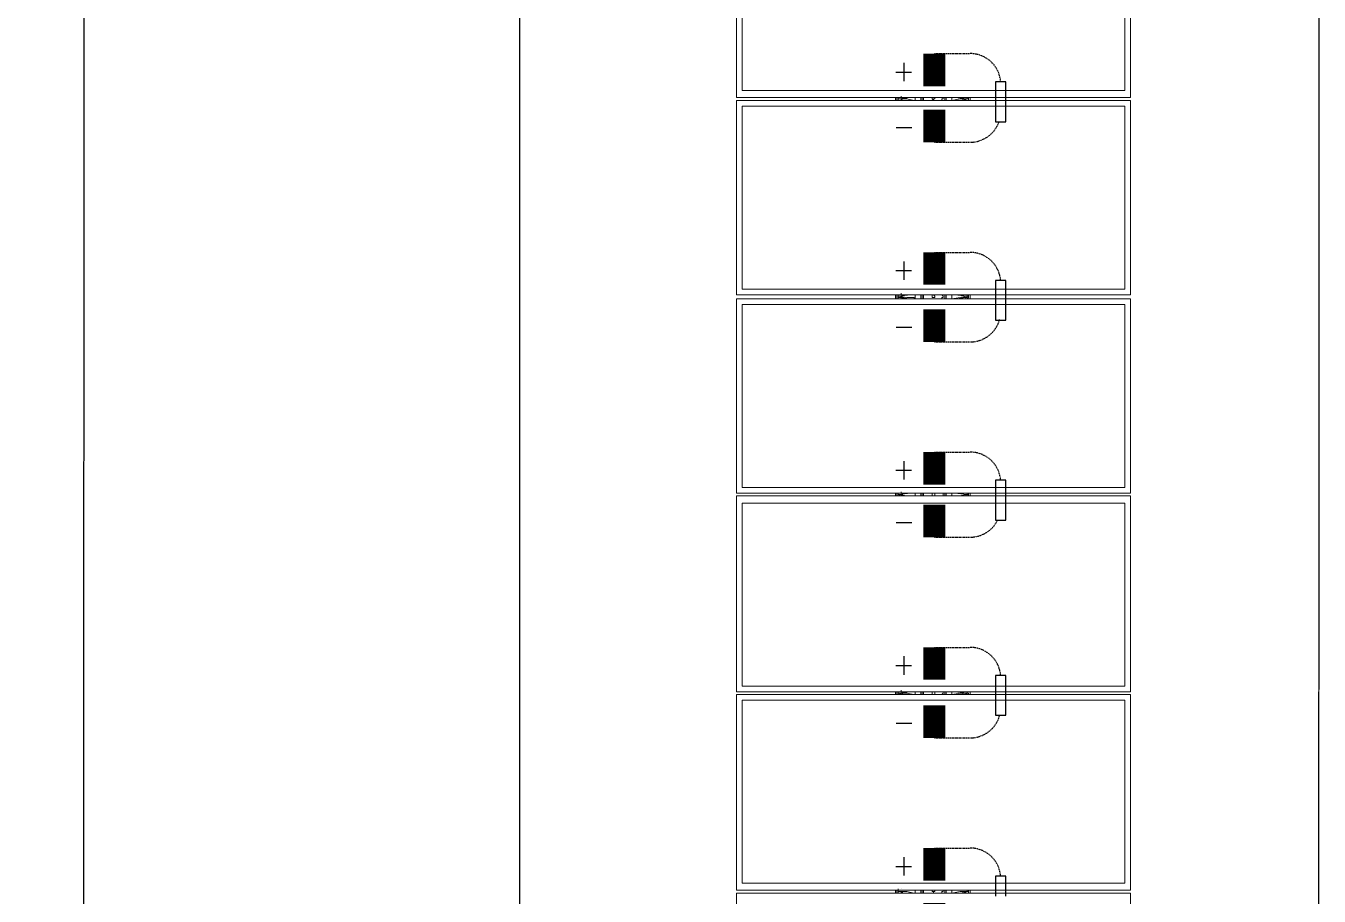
# Model space of a CAD drawing. Header units: feet. Extents: x -13743 to 68376, y -48 to 67763.
# Drawn here: x -226.5 to 70.7, y 64865.2 to 65065.1 of the extents above; entities that cross this region are included whole.
import ezdxf
from ezdxf.lldxf.tags import DXFTag

# ---------------------------------------------------------------- set-up
doc = ezdxf.new("R2010")
doc.units = ezdxf.units.FT
doc.header["$MEASUREMENT"] = 0
doc.linetypes.add('HIDDEN', pattern=[0.375, 0.25, -0.125])
for name, color, linetype in [('E-DC HARNESS-POS', 10, 'DC HARNESS CABLE'), ('E-HARN-COMP', 8, 'Continuous'), ('E-TRNK-CABL-NEG', 6, 'HIDDEN'), ('E-TRUNK-CABLE-POS', 6, 'HIDDEN'), ('G-ANNO-TEXT', 1, 'Continuous'), ('Polarity-Text', 7, 'Continuous')]:
    doc.layers.add(name, color=color, linetype=linetype)
doc.styles.get("Standard").update_dxf_attribs({"font": 'arial.ttf'})
tags = doc.linetypes.add('DC HARNESS CABLE', pattern='A,0.5,-0.2,["DH",Standard,S=0.1,R=0,X=-0.1,Y=-0.05],-0.2', length=0.9).pattern_tags.tags
tags[6] = DXFTag(74, 10)

# ---------------------------------------------------------------- blocks, each defined once
blk = doc.blocks.new('A$C4742fff2')
at = {"lineweight": 5}
for points in [[(4.8098, 0.4666), (4.5798, 0.4666), (4.5798, 0), (4.8098, 0)], [(4.8131, 0), (5.0448, 0), (5.0448, 0.4666), (4.8131, 0.4666)], [(4.8215, 0.46), (5.0381, 0.46), (5.0381, 0.0067), (4.8215, 0.0067)], [(5.0481, 0), (5.2798, 0), (5.2798, 0.4666), (5.0481, 0.4666)], [(5.2715, 0.0067), (5.2715, 0.46), (5.0548, 0.46), (5.0548, 0.0067)], [(5.5131, 0.4666), (5.5131, 0), (5.2831, 0), (5.2831, 0.4666)], [(5.5064, 0.46), (5.2898, 0.46), (5.2898, 0.0067), (5.5064, 0.0067)], [(5.7481, 0.4666), (5.5181, 0.4666), (5.5181, 0), (5.7481, 0)], [(5.7414, 0.0067), (5.7414, 0.46), (5.5248, 0.46), (5.5248, 0.0067)], [(5.9831, 0), (5.7514, 0), (5.7514, 0.4666), (5.9831, 0.4666)], [(5.9764, 0.0067), (5.9764, 0.46), (5.7598, 0.46), (5.7598, 0.0067)], [(4.8131, 0.235), (4.8115, 0.235), (4.8115, 0.2333), (4.8098, 0.2333), (4.8115, 0.2333), (4.8115, 0.2317), (4.8131, 0.2317), (4.8131, 0.2333)], [(5.0465, 0.235), (5.0448, 0.235), (5.0448, 0.2317), (5.0481, 0.2317), (5.0481, 0.2333), (5.0481, 0.235)], [(5.2815, 0.235), (5.2798, 0.235), (5.2798, 0.2317), (5.2831, 0.2317), (5.2831, 0.2333), (5.2831, 0.235)], [(5.5164, 0.235), (5.5148, 0.235), (5.5148, 0.2317), (5.5164, 0.2317), (5.5181, 0.2333), (5.5181, 0.235)], [(5.7514, 0.235), (5.7498, 0.235), (5.7481, 0.2333), (5.7498, 0.2333), (5.7498, 0.2317), (5.7514, 0.2317), (5.7514, 0.2333)]]:
    blk.add_lwpolyline(points, close=True, dxfattribs=at)
for points in [[(4.8131, 0.2783), (4.8098, 0.2783)], [(5.0481, 0.2783), (5.0448, 0.2783)], [(5.2831, 0.2783), (5.2798, 0.2783)], [(5.5181, 0.2783), (5.5131, 0.2783)], [(5.7514, 0.2783), (5.7481, 0.2783)], [(4.8148, 0.275), (4.8131, 0.275), (4.8115, 0.275), (4.8115, 0.2717), (4.8098, 0.27)], [(4.8115, 0.255), (4.8098, 0.255), (4.8098, 0.2567), (4.8115, 0.265), (4.8115, 0.275), (4.8131, 0.275)], [(4.8131, 0.27), (4.8131, 0.2733)], [(5.0465, 0.255), (5.0448, 0.255), (5.0448, 0.2567), (5.0465, 0.265), (5.0465, 0.275), (5.0481, 0.275), (5.0465, 0.275), (5.0465, 0.2733), (5.0448, 0.2717), (5.0448, 0.27)], [(5.0465, 0.27), (5.0465, 0.2733)], [(5.2798, 0.27), (5.2798, 0.2733), (5.2815, 0.2733), (5.2815, 0.275), (5.2831, 0.275)], [(5.2815, 0.255), (5.2798, 0.255), (5.2798, 0.265), (5.2815, 0.275)], [(5.2815, 0.27), (5.2815, 0.2733)], [(5.5148, 0.255), (5.5131, 0.255), (5.5148, 0.2567), (5.5148, 0.265), (5.5164, 0.275)], [(5.5148, 0.27), (5.5148, 0.275), (5.5164, 0.275), (5.5181, 0.275)], [(5.5164, 0.27), (5.5164, 0.2733)], [(5.7498, 0.255), (5.7481, 0.255), (5.7481, 0.2567), (5.7498, 0.265), (5.7498, 0.275), (5.7514, 0.275), (5.7498, 0.275), (5.7498, 0.2717), (5.7481, 0.27)], [(5.7514, 0.27), (5.7514, 0.2733)], [(4.8115, 0.2483), (4.8098, 0.2483), (4.8098, 0.255)], [(4.8131, 0.2483), (4.8098, 0.2483)], [(4.8131, 0.2467), (4.8098, 0.2467), (4.8115, 0.2467)], [(4.8098, 0.2467), (4.8098, 0.245), (4.8131, 0.245)], [(5.0465, 0.2483), (5.0448, 0.2483), (5.0448, 0.255)], [(5.0481, 0.2483), (5.0448, 0.2483)], [(5.0481, 0.2467), (5.0448, 0.2467), (5.0465, 0.2467)], [(5.0448, 0.2467), (5.0448, 0.245), (5.0481, 0.245)], [(5.2815, 0.2483), (5.2798, 0.2483), (5.2798, 0.255)], [(5.2831, 0.2483), (5.2798, 0.2483)], [(5.2831, 0.2467), (5.2798, 0.2467), (5.2815, 0.2467)], [(5.2798, 0.2467), (5.2798, 0.245), (5.2831, 0.245)], [(5.5148, 0.2483), (5.5131, 0.2483), (5.5131, 0.255)], [(5.5181, 0.2483), (5.5131, 0.2483)], [(5.5181, 0.2467), (5.5131, 0.2467), (5.5148, 0.2467)], [(5.5181, 0.245), (5.5148, 0.245), (5.5131, 0.245), (5.5131, 0.2467)], [(5.7498, 0.2483), (5.7481, 0.2483), (5.7481, 0.255)], [(5.7514, 0.2483), (5.7481, 0.2483)], [(5.7514, 0.2467), (5.7481, 0.2467), (5.7498, 0.2467)], [(5.7481, 0.2467), (5.7481, 0.245), (5.7514, 0.245)], [(4.8131, 0.2233), (4.8131, 0.2217), (4.8115, 0.2217), (4.8115, 0.2233), (4.8098, 0.2233), (4.8098, 0.22), (4.8098, 0.2183)], [(4.8131, 0.22), (4.8098, 0.22), (4.8115, 0.22)], [(4.8131, 0.1933), (4.8115, 0.1933), (4.8115, 0.2017), (4.8098, 0.2117), (4.8098, 0.2183), (4.8131, 0.2183)], [(5.0481, 0.2233), (5.0481, 0.2217), (5.0465, 0.2217), (5.0448, 0.2233), (5.0448, 0.22), (5.0448, 0.2183)], [(5.0481, 0.22), (5.0448, 0.22), (5.0465, 0.22)], [(5.0481, 0.2183), (5.0448, 0.2183), (5.0448, 0.2117), (5.0465, 0.2017), (5.0465, 0.1933), (5.0481, 0.1933)], [(5.2831, 0.2233), (5.2831, 0.2217), (5.2798, 0.2217), (5.2798, 0.2233), (5.2798, 0.22), (5.2798, 0.2183)], [(5.2831, 0.22), (5.2798, 0.22), (5.2815, 0.22)], [(5.2831, 0.2183), (5.2798, 0.2183), (5.2798, 0.2117), (5.2798, 0.2017), (5.2815, 0.195), (5.2815, 0.1933), (5.2831, 0.1933)], [(5.5181, 0.2233), (5.5164, 0.2217), (5.5148, 0.2217), (5.5148, 0.2233), (5.5131, 0.2233), (5.5131, 0.22)], [(5.5181, 0.1933), (5.5164, 0.1933), (5.5164, 0.195), (5.5148, 0.2017), (5.5131, 0.2117), (5.5131, 0.2183), (5.5131, 0.22), (5.5181, 0.22)], [(5.5131, 0.2183), (5.5181, 0.2183)], [(5.7498, 0.1933), (5.7498, 0.2017), (5.7481, 0.2117), (5.7481, 0.2183), (5.7481, 0.22), (5.7481, 0.2233), (5.7498, 0.2233), (5.7498, 0.2217), (5.7514, 0.2217), (5.7514, 0.2233)], [(5.7514, 0.22), (5.7481, 0.22), (5.7498, 0.22)], [(5.7481, 0.2183), (5.7514, 0.2183)], [(4.8098, 0.1983), (4.8115, 0.195), (4.8115, 0.1917), (4.8131, 0.1917), (4.8131, 0.1933), (4.8131, 0.1967)], [(4.8131, 0.19), (4.8098, 0.19)], [(5.0448, 0.1983), (5.0448, 0.195), (5.0465, 0.1933), (5.0465, 0.1917), (5.0465, 0.1933), (5.0465, 0.1967)], [(5.0481, 0.19), (5.0448, 0.19)], [(5.2798, 0.1983), (5.2798, 0.1933), (5.2815, 0.1933), (5.2815, 0.1917), (5.2815, 0.1933), (5.2815, 0.1967)], [(5.2831, 0.19), (5.2798, 0.19)], [(5.2815, 0.1917), (5.2831, 0.1917)], [(5.5181, 0.19), (5.5131, 0.19)], [(5.5148, 0.1983), (5.5148, 0.1933), (5.5164, 0.1933), (5.5164, 0.1917), (5.5164, 0.1933), (5.5164, 0.1967)], [(5.5164, 0.1917), (5.5181, 0.1917)], [(5.7481, 0.1983), (5.7498, 0.195), (5.7498, 0.1917), (5.7514, 0.1917)], [(5.7514, 0.19), (5.7481, 0.19)], [(5.7514, 0.1967), (5.7514, 0.1933), (5.7498, 0.1933), (5.7498, 0.1917)]]:
    blk.add_lwpolyline(points, dxfattribs=at)
at = {"color": 8, "lineweight": 5, "true_color": 0x808080}
for points in [[(4.8131, 0.2767), (4.8098, 0.2767)], [(5.0481, 0.2767), (5.0448, 0.2767)], [(5.2831, 0.2767), (5.2798, 0.2767)], [(5.5181, 0.2767), (5.5131, 0.2767)], [(5.7514, 0.2767), (5.7481, 0.2767)], [(4.8098, 0.2733), (4.8098, 0.275), (4.8115, 0.275)], [(4.8098, 0.2717), (4.8115, 0.2717), (4.8098, 0.27), (4.8098, 0.2633)], [(4.8098, 0.2667), (4.8098, 0.27), (4.8115, 0.27)], [(4.8131, 0.275), (4.8131, 0.26)], [(4.8131, 0.2733), (4.8131, 0.2733)], [(4.8148, 0.2717), (4.8148, 0.2717)], [(5.0448, 0.2733), (5.0448, 0.275), (5.0465, 0.275), (5.0481, 0.26)], [(5.0448, 0.2633), (5.0448, 0.2717), (5.0465, 0.2717)], [(5.0448, 0.2667), (5.0448, 0.27), (5.0465, 0.27)], [(5.0465, 0.2733), (5.0465, 0.2733)], [(5.0481, 0.2717), (5.0481, 0.27), (5.0481, 0.2717), (5.0498, 0.2717)], [(5.2798, 0.2733), (5.2798, 0.275), (5.2815, 0.275), (5.2831, 0.26)], [(5.2798, 0.2633), (5.2798, 0.2717), (5.2815, 0.2717)], [(5.2798, 0.2667), (5.2798, 0.27), (5.2815, 0.27)], [(5.2815, 0.2733), (5.2815, 0.2733)], [(5.2831, 0.2717), (5.2831, 0.27), (5.2831, 0.2717), (5.2848, 0.2717)], [(5.5131, 0.2733), (5.5131, 0.275), (5.5164, 0.275), (5.5181, 0.26)], [(5.5131, 0.2717), (5.5148, 0.2717), (5.5148, 0.27), (5.5131, 0.2633)], [(5.5131, 0.27), (5.5148, 0.27), (5.5131, 0.2683), (5.5131, 0.2667)], [(5.5164, 0.2733), (5.5164, 0.2733)], [(5.5181, 0.2717), (5.5181, 0.27), (5.5181, 0.2717), (5.5198, 0.2717)], [(5.7481, 0.2733), (5.7481, 0.275), (5.7498, 0.275), (5.7514, 0.26)], [(5.7481, 0.2717), (5.7498, 0.2717), (5.7481, 0.27), (5.7481, 0.2633)], [(5.7481, 0.2667), (5.7481, 0.27)], [(5.7514, 0.2733), (5.7514, 0.2733)], [(5.7514, 0.2717), (5.7514, 0.27), (5.7514, 0.2717), (5.7531, 0.2717)], [(4.8131, 0.255), (4.8098, 0.255)], [(5.0481, 0.255), (5.0448, 0.255)], [(5.2831, 0.255), (5.2798, 0.255)], [(5.5181, 0.255), (5.5131, 0.255)], [(5.7514, 0.255), (5.7481, 0.255)], [(4.8098, 0.2117), (4.8131, 0.2117)], [(4.8098, 0.195), (4.8115, 0.195), (4.8098, 0.1967), (4.8098, 0.205)], [(4.8115, 0.1983), (4.8098, 0.1983), (4.8098, 0.2)], [(4.8131, 0.2083), (4.8131, 0.1933)], [(5.0448, 0.2117), (5.0481, 0.2117)], [(5.0448, 0.205), (5.0448, 0.195), (5.0465, 0.195)], [(5.0465, 0.1983), (5.0448, 0.1983), (5.0448, 0.2)], [(5.0481, 0.2083), (5.0465, 0.1933)], [(5.2798, 0.2117), (5.2831, 0.2117)], [(5.2798, 0.205), (5.2798, 0.195), (5.2815, 0.195)], [(5.2798, 0.1983), (5.2798, 0.2)], [(5.2831, 0.2083), (5.2815, 0.1933)], [(5.5131, 0.2117), (5.5181, 0.2117)], [(5.5131, 0.195), (5.5148, 0.195), (5.5148, 0.1967), (5.5131, 0.205)], [(5.5131, 0.1983), (5.5148, 0.1983), (5.5131, 0.1983), (5.5131, 0.2)], [(5.5181, 0.2083), (5.5164, 0.1933)], [(5.7481, 0.2117), (5.7514, 0.2117)], [(5.7481, 0.195), (5.7498, 0.195), (5.7481, 0.1967), (5.7481, 0.205)], [(5.7498, 0.1983), (5.7481, 0.1983), (5.7481, 0.2)], [(5.7514, 0.2083), (5.7498, 0.1933)], [(4.8115, 0.1917), (4.8098, 0.1917), (4.8098, 0.1933)], [(4.8131, 0.19), (4.8098, 0.19)], [(4.8131, 0.1967), (4.8131, 0.195), (4.8131, 0.1983)], [(4.8131, 0.195), (4.8131, 0.195)], [(4.8131, 0.1933), (4.8131, 0.1933)], [(5.0465, 0.1917), (5.0448, 0.1917), (5.0448, 0.1933)], [(5.0481, 0.19), (5.0448, 0.19)], [(5.0465, 0.1933), (5.0465, 0.1933)], [(5.0481, 0.1983), (5.0481, 0.195), (5.0481, 0.1967)], [(5.2815, 0.1917), (5.2798, 0.1917), (5.2798, 0.1933)], [(5.2831, 0.19), (5.2798, 0.19)], [(5.2815, 0.1933), (5.2815, 0.1933)], [(5.2831, 0.1983), (5.2831, 0.195), (5.2831, 0.1967)], [(5.5164, 0.1917), (5.5148, 0.1917), (5.5131, 0.1933)], [(5.5181, 0.19), (5.5131, 0.19)], [(5.5164, 0.1933), (5.5164, 0.1933)], [(5.5181, 0.1983), (5.5181, 0.195), (5.5181, 0.1967)], [(5.7498, 0.1917), (5.7481, 0.1917), (5.7481, 0.1933)], [(5.7514, 0.19), (5.7481, 0.19)], [(5.7514, 0.1983), (5.7514, 0.195), (5.7514, 0.1967)], [(5.7514, 0.1933), (5.7514, 0.1933)]]:
    blk.add_lwpolyline(points, dxfattribs=at)
blk.add_lwpolyline([(4.8131, 0.2717), (4.8131, 0.27)], close=True, dxfattribs=at)

msp = doc.modelspace()

# ---------------------------------------------------------------- linework, layer by layer
at = {"layer": 'E-DC HARNESS-POS', "ltscale": 0.5}
msp.add_lwpolyline([(70.63, 63950.81), (70.73, 65874.09)], dxfattribs=at)
at = {"layer": 'E-HARN-COMP', "const_width": 5}
for points in [[(-17.69, 65051.24), (-17.69, 65058.7)], [(-17.69, 65038.38), (-17.69, 65045.84)], [(-17.69, 65005.63), (-17.69, 65013.08)], [(-17.69, 64992.51), (-17.69, 64999.97)], [(-17.69, 64959.76), (-17.69, 64967.21)], [(-17.69, 64947.66), (-17.69, 64955.11)], [(-17.69, 64914.9), (-17.69, 64922.36)], [(-17.69, 64901.56), (-17.69, 64909.01)], [(-17.69, 64868.8), (-17.69, 64876.26)], [(-17.69, 64856.18), (-17.69, 64863.64)]]:
    msp.add_lwpolyline(points, dxfattribs=at)
at = {"layer": 'E-HARN-COMP'}
for points in [[(-1.28, 65047.66), (-1.28, 65052.22), (-3.61, 65052.22), (-3.61, 65047.66)], [(-3.61, 65047.66), (-3.61, 65043.1), (-1.28, 65043.1), (-1.28, 65047.66)], [(-1.28, 65002.04), (-1.28, 65006.61), (-3.61, 65006.61), (-3.61, 65002.04)], [(-3.61, 65002.04), (-3.61, 64997.48), (-1.28, 64997.48), (-1.28, 65002.04)], [(-1.28, 64956.17), (-1.28, 64960.74), (-3.61, 64960.74), (-3.61, 64956.17)], [(-3.61, 64956.17), (-3.61, 64951.61), (-1.28, 64951.61), (-1.28, 64956.17)], [(-1.28, 64911.32), (-1.28, 64915.88), (-3.61, 64915.88), (-3.61, 64911.32)], [(-3.61, 64911.32), (-3.61, 64906.76), (-1.28, 64906.76), (-1.28, 64911.32)], [(-1.28, 64865.22), (-1.28, 64869.78), (-3.61, 64869.78), (-3.61, 64865.22)]]:
    msp.add_lwpolyline(points, dxfattribs=at)
at = {"layer": 'E-TRNK-CABL-NEG', "ltscale": 0.1}
for points in [[(-17.69, 65038.38), (-9.46, 65038.38, 0.319123), (-2.82, 65043.1, 0.319123)], [(-17.69, 64992.51), (-9.46, 64992.51, 0.338726), (-2.68, 64997.7, 0.338726)], [(-17.69, 64947.66), (-9.46, 64947.66, 0.286977), (-3.14, 64951.61, 0.286977)], [(-17.69, 64901.56), (-9.46, 64901.56, 0.338726), (-2.68, 64906.75, 0.338726)]]:
    msp.add_lwpolyline(points, format="xyb", dxfattribs=at)
at = {"layer": 'E-TRUNK-CABLE-POS', "ltscale": 0.1}
for points in [[(-17.69, 65058.75), (-9.46, 65058.75, -0.391396), (-2.45, 65052.28, -0.391396)], [(-17.69, 65013.08), (-9.46, 65013.08, -0.391396), (-2.45, 65006.61, -0.391396)], [(-17.69, 64967.21), (-9.46, 64967.21, -0.391396), (-2.45, 64960.74, -0.391396)], [(-17.69, 64922.36), (-9.46, 64922.36, -0.391396), (-2.45, 64915.88, -0.391396)], [(-17.69, 64876.26), (-9.46, 64876.26, -0.391396), (-2.45, 64869.78, -0.391396)]]:
    msp.add_lwpolyline(points, format="xyb", dxfattribs=at)
at = {"layer": 'G-ANNO-TEXT', "flags": 128}
for points in [[(-199.17, 63942.19, -0.427062), (-213.39, 63958.01), (-212.82, 65829.2, 0.298343), (-226.46, 65847.71, 0.298343), (-212.82, 65866.22), (-212.82, 67752.07, -0.354962), (-199.17, 67762.56)], [(-99.31, 63937.13, -0.401002), (-112.95, 63953.13), (-112.95, 64500.06, 0.298343), (-126.6, 64518.56, 0.298343), (-112.95, 64537.07), (-112.95, 65127, -0.298343), (-99.31, 65145.51)]]:
    msp.add_lwpolyline(points, format="xyb", dxfattribs=at)
at = {"layer": 'Polarity-Text'}
for p, q in [((-26.55, 65054.5), (-22.93, 65054.5)), ((-24.74, 65056.64), (-24.74, 65052.37)), ((-26.47, 65041.78), (-22.85, 65041.78)), ((-24.74, 65011.02), (-24.74, 65006.75)), ((-26.55, 65008.89), (-22.93, 65008.89)), ((-26.47, 64995.91), (-22.85, 64995.91)), ((-24.74, 64965.15), (-24.74, 64960.88)), ((-26.55, 64963.02), (-22.93, 64963.02)), ((-26.47, 64951.06), (-22.85, 64951.06)), ((-24.74, 64920.3), (-24.74, 64916.03)), ((-26.55, 64918.16), (-22.93, 64918.16)), ((-26.47, 64904.96), (-22.85, 64904.96)), ((-24.74, 64874.2), (-24.74, 64869.93)), ((-26.55, 64872.06), (-22.93, 64872.06))]:
    msp.add_line(p, q, dxfattribs=at)

# ---------------------------------------------------------------- block references
at = {"xscale": 194.04614304, "yscale": 194.04614304, "zscale": 194.04614304, "rotation": 90}
msp.add_blockref('A$C4742fff2', (27.37, 63932.6), dxfattribs=at)

doc.saveas('drawing.dxf')
